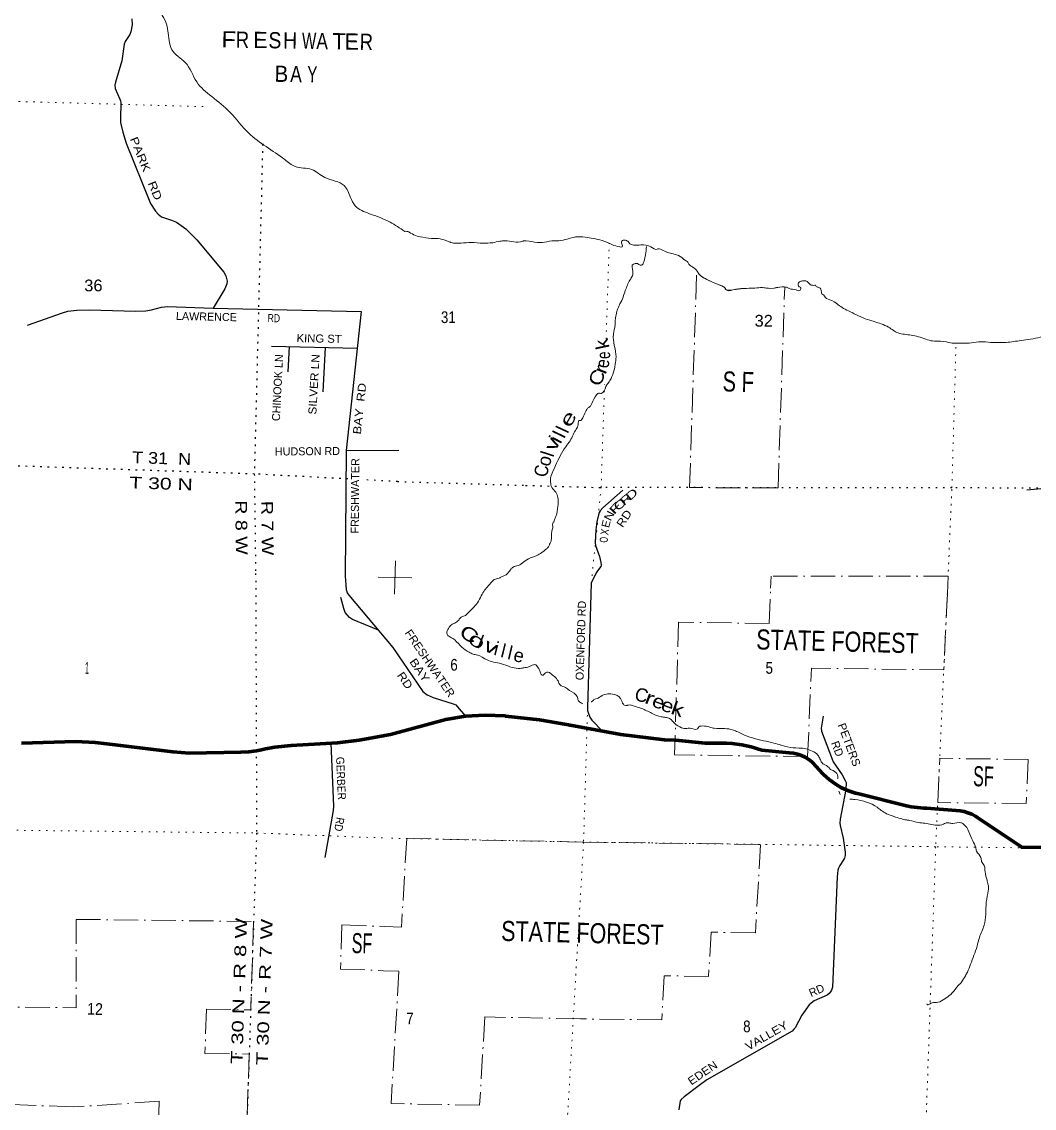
# Model space of a CAD drawing. Header units: feet. Extents: x -739708 to -488887, y 188754 to 379550.
# Drawn here: x -651512 to -636393, y 230921 to 247142 of the extents above; entities that cross this region are included whole.
import ezdxf
from ezdxf.enums import TextEntityAlignment as Align

# ---------------------------------------------------------------- set-up
doc = ezdxf.new("R2010")
doc.units = ezdxf.units.FT
doc.header["$LTSCALE"] = 73
doc.linetypes.add('DOT_DASHED', pattern=[7.7, 5, -1.2, 0.3, -1.2])
doc.linetypes.add('DOTTED', pattern=[1.5, 0.3, -1.2])
for name, color, linetype, lineweight in [('23', 7, 'Continuous', 70), ('29', 7, 'Continuous', 25), ('39', 7, 'Continuous', 13), ('4', 7, 'Continuous', 13), ('44', 7, 'DOT_DASHED', 13), ('6', 7, 'DOTTED', 25), ('7', 7, 'DOTTED', 13)]:
    doc.layers.add(name, color=color, linetype=linetype, lineweight=lineweight)
doc.layers.add('30', color=7, linetype='Continuous')
doc.layers.add('41', color=7, linetype='Continuous')

msp = doc.modelspace()

# ---------------------------------------------------------------- linework, layer by layer
at = {"layer": '23'}
for points in [[(-632392.7, 234750.59), (-636578.51, 234817.74), (-637233.27, 235255.25), (-637272.64, 235281.52), (-637326.06, 235310.37), (-637382.21, 235333.48), (-637440.47, 235350.59), (-637500.19, 235361.53), (-637560.73, 235366.15), (-638000.9, 235401.83), (-638041.95, 235402.29), (-638231.18, 235421.75), (-638300.6, 235433.96), (-639013.93, 235615.41), (-639063.23, 235627.44), (-639168.84, 235661.91), (-639270.28, 235707.24), (-639366.42, 235762.92), (-639456.22, 235828.35), (-639538.68, 235902.8), (-639612.91, 235985.46), (-639639.98, 236015.21), (-639712.33, 236093.26), (-639760.79, 236129.31), (-639814.11, 236161.01), (-639870.46, 236186.97), (-639929.22, 236206.89), (-639989.73, 236220.55), (-640051.34, 236227.82), (-640460.73, 236269.49), (-640621.38, 236315.08), (-640761.66, 236349.14), (-640904.72, 236368.35), (-640989.02, 236372.61), (-641307.07, 236373.07), (-641751.58, 236417.29), (-641913.78, 236421.64), (-642564.3, 236501.29), (-643324.88, 236638.99), (-643348.57, 236643.28), (-643374.88, 236647.92), (-643781.27, 236719.57), (-644285.72, 236777.11), (-644293.87, 236777.93), (-644590.43, 236791.51), (-644886.78, 236774.02), (-645179.68, 236725.65), (-646005.89, 236502.51)], [(-646005.89, 236502.51), (-646473.64, 236416.3), (-646795.22, 236377.56), (-647489.77, 236335.27), (-647729.94, 236312.33), (-647869.53, 236288.35), (-647931.48, 236272.16), (-648004.34, 236255.92), (-648121.76, 236240.08), (-648240.19, 236236.6), (-649006.45, 236224.17), (-649257.38, 236243.91), (-650240.79, 236361.5), (-650415.85, 236383.79), (-650701.62, 236395.8), (-651516.06, 236373.14)]]:
    msp.add_lwpolyline(points, dxfattribs=at)
at = {"layer": '29'}
for p, q in [((-647783.6, 242298.61), (-646502.48, 242270.91)), ((-647520.36, 242292.92), (-647538.93, 241916.74)), ((-646980.5, 242281.25), (-647018.13, 241616.92)), ((-646667.33, 240741.44), (-645883.22, 240748))]:
    msp.add_line(p, q, dxfattribs=at)
for points in [[(-649865.27, 247185.19), (-649861.09, 247094.55), (-649880.52, 246993.02), (-649897.2, 246949.59), (-649966.87, 246848.29), (-649980.29, 246808.19), (-650014.63, 246560.52), (-650113.66, 246239.12), (-650119.06, 246193.75), (-650114.78, 246146.79), (-650045.68, 245987.48), (-650035.95, 245962.62), (-650030.55, 245930.21), (-650037.16, 245698.34), (-650034.87, 245636.43), (-650001.41, 245496.02), (-649950.91, 245328.47), (-649586.63, 244430.44), (-649515.68, 244312.25), (-649476.82, 244269.05), (-649422.44, 244228.36), (-649275.34, 244178.25), (-649200.5, 244148.08), (-649060.4, 244051.69), (-648898.96, 243888.07), (-648492.85, 243403.2), (-648464.36, 243348.82), (-648448.32, 243290.97), (-648442.77, 243266.73), (-648447.09, 243227.85), (-648480.99, 243154.39), (-648653.46, 242863.67)], [(-651424.05, 242611.07), (-650905.34, 242794.2), (-650823.87, 242821.73), (-650690.03, 242834.69), (-650505.81, 242838.86), (-649806.72, 242823.55), (-649659.82, 242828), (-649571.79, 242839.01), (-649425, 242882.22), (-649336.08, 242890.69), (-648653.46, 242863.67)], [(-648653.46, 242863.67), (-646443.62, 242816.99), (-646667.11, 240743.46), (-646681.34, 238866.76)], [(-636502.9, 240153.45), (-635455.16, 240251.71), (-635410.5, 240251.71), (-635358.4, 240240.54), (-635269.37, 240189.09), (-633755.19, 238936.72), (-633724.74, 238903.71), (-633696.34, 238853.33), (-633667.94, 238754.44), (-633658, 238493.81)], [(-642536.76, 240147.45), (-642835.08, 239885.9), (-642875.48, 239838.37), (-642888.5, 239817.89), (-642901.29, 239782.71), (-642924.78, 239674.52), (-642941.5, 239558.59), (-642947.11, 239367.31), (-642943.7, 239323.74), (-642886.29, 239160.07), (-642863.38, 239067.54), (-642859.66, 239030.3), (-642864.85, 239009.11), (-642914.29, 238943.76), (-642935.94, 238916.73), (-643007.66, 238760.78)], [(-646681.34, 238866.76), (-646665.44, 238666.7), (-646650.87, 238615.66), (-646626.4, 238579.26), (-645968.44, 237798.47)], [(-643007.66, 238760.78), (-643065.1, 236904.62), (-643062.29, 236859.68), (-643049.19, 236814.73), (-643028.6, 236762.3), (-643001.47, 236717.35), (-642840.59, 236551.31)], [(-646185.84, 238058.8), (-646574.44, 238220.08), (-646618.96, 238249.93), (-646650.57, 238285.28), (-646680.32, 238324.36), (-646703.97, 238380.45), (-646749.21, 238544.34)], [(-645968.44, 237798.47), (-645521.54, 237144.39), (-645458.73, 237091.88), (-645369.7, 237051.96), (-645069.4, 236961.31), (-645032.04, 236942.07), (-645009.58, 236919.6), (-644885.85, 236774.07)], [(-639545.06, 236774.02), (-639573.82, 236593.76), (-639569.35, 236552.44), (-639412.87, 236133.08), (-639394.16, 236091.88), (-639263.15, 235897.12), (-639214.49, 235814.72), (-639202.34, 235784.77), (-639204.97, 235678.05)], [(-646897.51, 236371.33), (-646856.96, 235433), (-646859.79, 235367.08), (-646987, 234662.51)], [(-639204.97, 235678.05), (-639291.23, 235237.94), (-639295.14, 235179.01), (-639291.23, 235142.43), (-639245.28, 234955.33), (-639217.13, 234744.27), (-639216.37, 234692.99), (-639227.68, 234654.47), (-639239.76, 234629.32), (-639296.97, 234544.31), (-639316.49, 234507.59), (-639325.85, 234473.88), (-639337.78, 234377.27), (-639404.3, 232727.19), (-639418.49, 232685.46), (-639435.34, 232657.37), (-639455.92, 232634.9), (-639485.84, 232609.37), (-639678.63, 232526.28), (-639723.81, 232492), (-639751.62, 232466.35), (-639861.32, 232309.69), (-639964.97, 232123.65), (-639981.81, 232101.18), (-640008.36, 232073.59), (-641282.43, 231344.94), (-641396.67, 231262.21), (-641621.25, 231089.92), (-641666.16, 231052.46), (-641678.39, 231029.83), (-641699.85, 230895.16)]]:
    msp.add_lwpolyline(points, dxfattribs=at)
at = {"layer": '39'}
msp.add_line((-639310.45, 235655.17), (-639293, 235603.18), dxfattribs=at)
for points in [[(-650066.64, 249967.58), (-649977.81, 249711.57), (-649983.6, 249586.61), (-649918.34, 249548.96), (-649771.98, 249598.4), (-649591.99, 249362.71), (-649528.14, 249145.54), (-649475.56, 248954.83), (-649291.83, 249108.4), (-649076.55, 249174.59), (-648846.4, 249133.54), (-648745.19, 248953.94), (-648889.79, 248896.39), (-648923.8, 248836.57), (-648815.7, 248751.63), (-648772.93, 248635.77), (-648733.45, 248544.17), (-648493.49, 248561.43), (-648318.91, 248479.17), (-648218.62, 248402.46), (-648340.55, 248296.03), (-648583.57, 248111.4), (-648793.56, 247887.76), (-649086.48, 247649.68), (-649482.92, 247514.6), (-649488.1, 247409.8), (-649361.55, 247136.88), (-649309.46, 246863.46), (-649269.44, 246723.44), (-649069.94, 246533.75), (-648897.63, 246243.74), (-648674.86, 246025.33), (-648400.36, 245787.69), (-648123.91, 245481.42), (-647584.66, 245083.01), (-647428.79, 244980.96), (-647182.68, 244935.55), (-646985.07, 244816.5), (-646696.98, 244695.59), (-646601.68, 244520.14), (-646533.02, 244395.67), (-646317.31, 244276.25), (-646011.22, 244149.47), (-645793.25, 244013.04)], [(-629521.78, 242774.69), (-629643.52, 242868.89), (-629778.82, 243007.57), (-629834.27, 243084.82), (-629855.62, 243149.55), (-629909.26, 243210.66), (-629936.99, 243249.27), (-629948.39, 243303.81), (-630048.96, 243319.18), (-630065.06, 243321.39), (-630085.21, 243321.65), (-630191.42, 243369.33), (-630233.3, 243404.11), (-630274.39, 243501.3), (-630347.99, 243578.78), (-630351.76, 243598.97), (-630386.31, 243736.38), (-630408.26, 243913.92), (-630450.68, 244065.52), (-630460.03, 244124.05), (-630447.64, 244307.19), (-630448.19, 244424.03), (-630457.35, 244496.65), (-630478.46, 244581.52), (-630583.99, 244842.71), (-630591.7, 244871), (-630615.07, 244935.76), (-630620.3, 245000.28), (-630667.47, 245095.55), (-630780.71, 245225.89), (-630852.51, 245285.22), (-630972.39, 245367.32), (-631000.3, 245391.83), (-631194.8, 245629.97), (-631242.3, 245699.06), (-631341.93, 245788.95), (-631367.98, 245801.37), (-631430.91, 245925.03), (-631466.86, 245951.68), (-631480.98, 245949.84), (-631564.03, 245916.65), (-631655.51, 245853.35), (-631669.2, 245726.63), (-631671.9, 245672.27), (-631705.27, 245582.05), (-631744.17, 245534.2), (-631756.76, 245494.08), (-631847.09, 245362.27), (-631979.97, 245212.89), (-632041.12, 245157.26), (-632089.84, 245129.67), (-632136.36, 245116.16), (-632165.41, 245050.07), (-632206.42, 244994.18), (-632263.62, 244932.46), (-632385.86, 244827.25), (-632521.72, 244760.49), (-632574.74, 244710.8), (-632607.41, 244676.98), (-632762.34, 244535.92), (-632866.02, 244464.72), (-633047.6, 244287.75), (-633134.98, 244230.44), (-633376.2, 244118.67), (-633467.71, 244053.36), (-633514.61, 244009.64), (-633735.18, 243776.76), (-633820.59, 243715.4), (-633960.53, 243644.66), (-634015.42, 243607.08), (-634045.99, 243579.27), (-634078.57, 243553.49), (-634411.49, 243360.3), (-634531.47, 243275.21), (-634718.15, 243172.82), (-634929.5, 243032.49), (-635014.73, 242985.23), (-635199.66, 242862.68), (-635286.85, 242819.46), (-635430.6, 242766.9), (-635540.04, 242717.92), (-635702.62, 242609.19), (-635844.55, 242540.48), (-635967.97, 242501.76), (-635998.24, 242498.11), (-636093.09, 242487.22), (-636305.39, 242431.49), (-636590.15, 242382.72), (-636810.16, 242355.29), (-637122.45, 242361.23), (-637227.2, 242364.58), (-637364.49, 242344.16), (-637568.02, 242344.7), (-637670.71, 242352.04), (-637702.83, 242362.52), (-637884.07, 242372.86), (-637986.6, 242392.28)], [(-645732.2, 244004.84), (-645735.25, 244006.5), (-645762.25, 244013.04), (-645793.25, 244013.04)], [(-645732.2, 244004.84), (-645735.25, 244006.5), (-645762.25, 244013.04), (-645793.25, 244013.04)], [(-637986.6, 242392.28), (-638205.42, 242459.5), (-638404.54, 242490.21), (-638424.62, 242496.51), (-638568.66, 242580.9), (-638676.86, 242630.61), (-638783.22, 242666.2), (-638849.49, 242685.16), (-639112.06, 242799.25), (-639218.22, 242850.95), (-639300.2, 242902.33), (-639414.12, 242978.3), (-639516.23, 243031.95), (-639534.01, 243060.37), (-639566.02, 243078.91), (-639569.7, 243107.15), (-639607.13, 243176.11), (-639647.25, 243190.72), (-639661.16, 243207), (-639671.22, 243207.13), (-639737.59, 243218.04), (-639803.41, 243273.25), (-639841.69, 243273.74), (-639890.2, 243262.26), (-639918.76, 243234.42), (-639911.18, 243196.05), (-639903.27, 243183.87), (-639879.22, 243173.49), (-639881.59, 243145.32), (-639897.88, 243131.43), (-639930.17, 243127.81), (-639950.2, 243138.14), (-640054.72, 243159.59), (-640074.72, 243171.93), (-640145.11, 243182.89), (-640155.19, 243183.02), (-640326.76, 243161.01), (-640455.59, 243172.7), (-640564.5, 243166.01), (-640731.84, 243160.07), (-640895.35, 243137.94), (-640994.08, 243139.19), (-641017.81, 243175.75), (-641033.8, 243186.02), (-641240.28, 243273.22), (-641326.37, 243318.62), (-641392.26, 243367.78), (-641425.89, 243418.57), (-641489.64, 243477.78), (-641541.6, 243512.67), (-641567.28, 243553.29), (-641613.23, 243586.09), (-641633.18, 243602.45), (-641733.17, 243664.15), (-641803.49, 243681.14), (-641975.99, 243745.75), (-642006.12, 243754.19), (-642022.34, 243746.33), (-642118.66, 243779.78), (-642267.41, 243809.85), (-642446.34, 243844.33), (-642462.18, 243866.68), (-642478.22, 243872.93), (-642484.25, 243875.02), (-642512.35, 243883.43), (-642530.51, 243881.64), (-642550.86, 243865.78), (-642547.49, 243813.37), (-642543.83, 243783.11), (-642582.14, 243781.58), (-642692.59, 243813.18), (-642846.96, 243877.57), (-642977.6, 243905.39), (-643100.26, 243927.07), (-643241.32, 243928.85), (-643491.92, 243871.57), (-643631.03, 243867.27), (-643671.46, 243857.71), (-643810.64, 243847.38), (-643979.61, 243871.66), (-644017.92, 243870.12), (-644034.12, 243864.28), (-644296.01, 243871.6), (-644370.67, 243864.48), (-644479.74, 243843.7), (-644622.93, 243835.42), (-644798.11, 243847.69), (-645102.42, 243847.49), (-645120.47, 243853.75), (-645262.98, 243899.86), (-645393.88, 243907.54), (-645562.86, 243931.82), (-645607.09, 243940.43), (-645701.24, 243985.93), (-645709.25, 243990.05), (-645732.2, 244004.84)], [(-642181.4, 243784.86), (-642198.72, 243661.94), (-642220.08, 243565.52), (-642257.08, 243507.58), (-642337.34, 243534.77), (-642363.64, 243527.05), (-642389.98, 243515.3), (-642396.58, 243471.06), (-642385.25, 243410.49), (-642387.84, 243364.19), (-642418.82, 243304.16), (-642491.26, 243151.99), (-642564.22, 242957.52), (-642593.1, 242903.5), (-642643.76, 242720.84), (-642666.21, 242535.81), (-642670.48, 242517.74), (-642672.53, 242352.6), (-642661.14, 242296.06), (-642636.92, 242138.64), (-642650.38, 242028.03), (-642657.06, 241977.76), (-642699.02, 241845.35), (-642727.98, 241785.28), (-642787.52, 241697.41), (-642859.35, 241593.57), (-642909.75, 241592.19), (-642928.14, 241572.28), (-643000.29, 241442.26), (-643020.94, 241402.24), (-643045.35, 241384.42), (-643133.95, 241228.43), (-643178.78, 241188.7), (-643186.82, 241190.82), (-643201.67, 241130.57), (-643232.78, 241060.47), (-643323.62, 240886.37), (-643389.22, 240796.57), (-643469.49, 240662.62), (-643604.18, 240366.21), (-643614.68, 240332.1), (-643615.43, 240271.68), (-643596.34, 240186.85), (-643536.74, 240117.62), (-643507.5, 240038.7), (-643500.03, 239992.27), (-643505.11, 239907.75), (-643535.21, 239757.06), (-643556, 239704.95), (-643568.47, 239674.9), (-643574.59, 239668.92), (-643581.69, 239584.42), (-643598.52, 239528.24), (-643601.66, 239437.64), (-643614.61, 239369.31), (-643629.06, 239341.29), (-643647.69, 239301.25), (-643676.28, 239271.4), (-643822.6, 239172.53), (-643944.12, 239123.7), (-644037.61, 239060.42), (-644047.79, 239052.49), (-644100.52, 239024.95), (-644173.36, 239001.7), (-644201.92, 238973.86), (-644259.2, 238906.1), (-644303.95, 238872.42), (-644346.46, 238856.84), (-644384.99, 238837.19), (-644455.21, 238813.2), (-644468.04, 238802.75)], [(-644467.97, 238802.8), (-644541.68, 238724.08), (-644599.69, 238654.78), (-644649.93, 238573.22), (-644706.75, 238467.6), (-644853.47, 238309.54), (-644900.68, 238272.27), (-644951.55, 238251.23), (-644986.77, 238209.66), (-645046.25, 238164.6), (-645095.21, 238139.47), (-645140.76, 238086.04), (-645164.58, 238013.97), (-645151.21, 237981.41), (-645133.38, 237966.89), (-645109.48, 237954.26), (-645045.92, 237912.5), (-644939.49, 237805.27), (-644832.34, 237730.28), (-644772.52, 237700.71), (-644708.33, 237687.18), (-644562.84, 237613.35), (-644468.78, 237583.02), (-644348.43, 237556.14), (-644093.96, 237487.95), (-644047.52, 237490.95), (-643996.92, 237499.9), (-643956.01, 237508.41), (-643910.34, 237527.64), (-643833.43, 237539.66), (-643819.01, 237525.24), (-643783.89, 237470.95), (-643774.28, 237450.57), (-643753.3, 237397.67), (-643725.32, 237386.97), (-643706.73, 237406.71), (-643631.68, 237427.23), (-643621.78, 237418.94), (-643503.49, 237301.35), (-643472.58, 237242.17), (-643390.84, 237202.03), (-643331.36, 237158.36), (-643216.5, 237067.06), (-643201.62, 237012.28), (-643170.12, 236979.31), (-643134.36, 236960.92)], [(-643008.04, 236988.91), (-643000.5, 236991.67), (-642967.57, 237021.18), (-642904.51, 237045.99), (-642822.82, 237092.56), (-642737.83, 237106.8), (-642643.41, 237092.59), (-642597.61, 237067.38), (-642564.28, 237026.3), (-642527.64, 236952.88), (-642509.82, 236938.37), (-642471.59, 236935.49), (-642457.4, 236939.22), (-642330.96, 236914.21), (-642238.96, 236881.9), (-642087.39, 236809.95), (-641965.39, 236766.91), (-641899.08, 236757.36), (-641836.99, 236739.84), (-641762.02, 236667.59), (-641658.72, 236600.74), (-641620.66, 236589.82), (-641535.86, 236595.98), (-641423.2, 236585.4), (-641400.35, 236615.15), (-641365.82, 236626.47), (-641267.19, 236620.24), (-641237.15, 236611.5), (-641171.02, 236593.89), (-641011.85, 236590.34), (-640897.41, 236569.64), (-640839.44, 236548.18), (-640757.65, 236510.04), (-640433.39, 236408.02), (-640278.98, 236372.31), (-640174.86, 236342.08)], [(-639527.51, 236057), (-639547.55, 236063.51), (-639572.76, 236093.32), (-639599.87, 236154.76), (-639638.6, 236211.12), (-639732.28, 236263.74), (-639827.45, 236293.03), (-639909.13, 236299.09), (-640075.85, 236316.2), (-640201.05, 236350.26)], [(-639527.6, 236053.07), (-639508.29, 236044.53), (-639462.68, 236011.25), (-639454.81, 236003.01), (-639447.02, 235990.73), (-639395.27, 235961.34), (-639330.2, 235897.37), (-639325.17, 235852.9), (-639324.79, 235840.48)], [(-639147.34, 235536.62), (-639070.42, 235530.59), (-638738.43, 235414.27), (-638676.97, 235368.53), (-638597.48, 235318.36), (-638485.56, 235275.53), (-638301.25, 235225.03), (-638253.04, 235217.9), (-638150.78, 235193.43), (-637951.86, 235164.79), (-637750.33, 235162.3), (-637719.69, 235179.77), (-637667.22, 235182.62), (-637606.95, 235173.21), (-637487.76, 235184.66), (-637449.93, 235163.66), (-637310.5, 234912.49), (-637266.36, 234814.71), (-637253.49, 234759.97), (-637191.17, 234663.8), (-637178.4, 234605.02), (-637139.47, 234543.66), (-637127.48, 234450.62), (-637098.04, 234326.94), (-637090.76, 234292.51), (-637077.79, 234241.8), (-637079.45, 234169.23), (-637109.45, 234002.53), (-637115.77, 233813.1), (-637141.55, 233654.37), (-637212.26, 233470.42), (-637247.47, 233340.13), (-637344.34, 233070.05), (-637391.37, 232952.12), (-637420.76, 232900.34), (-637479.37, 232804.85), (-637547.61, 232729.75), (-637551.77, 232723.79), (-637640.79, 232620.92), (-637729, 232554.33), (-637830.92, 232504.17), (-637915.78, 232495.99), (-637958.59, 232474.76), (-637989.04, 232465.36), (-637994.72, 232481.62)]]:
    msp.add_spline(points, degree=3, dxfattribs=at)
at = {"layer": '4'}
for p, q in [((-645931.14, 239095.16), (-645945.24, 238595.36)), ((-645931.14, 239095.16), (-645945.24, 238595.36)), ((-645931.14, 239095.16), (-645945.24, 238595.36)), ((-645931.14, 239095.16), (-645945.24, 238595.36)), ((-645688.29, 238838.21), (-646188.09, 238852.31)), ((-645688.29, 238838.21), (-646188.09, 238852.31)), ((-645688.29, 238838.21), (-646188.09, 238852.31)), ((-645688.29, 238838.21), (-646188.09, 238852.31))]:
    msp.add_line(p, q, dxfattribs=at)
at = {"layer": '44'}
for p, q in [((-641539.75, 240186.42), (-641431.83, 243424.82)), ((-640219.06, 240185.28), (-640119.23, 243180.63)), ((-640219.06, 240185.28), (-641539.75, 240186.42)), ((-640329.29, 238683.9), (-640321.52, 238865.37)), ((-637679.19, 238863.09), (-640321.52, 238865.37)), ((-637679.19, 238863.09), (-637690.1, 238608.46)), ((-640351.77, 238158.87), (-640329.29, 238683.9)), ((-637690.1, 238608.46), (-637742.83, 237464.58)), ((-639776.27, 236171.15), (-639719.78, 237490.52)), ((-637742.83, 237464.58), (-639719.78, 237490.52)), ((-639776.27, 236171.15), (-641763.13, 236197.22)), ((-636483.03, 236128.55), (-637803.66, 236145.28)), ((-636483.03, 236128.55), (-636513.44, 235468.88)), ((-645763.73, 234948.44), (-645841.2, 233625.15)), ((-640479.85, 234860.27), (-640557.08, 233541.17)), ((-650699.18, 233741.02), (-650700.73, 232420.95)), ((-650699.18, 233741.02), (-648049.03, 233710.4)), ((-648049.03, 233710.4), (-648093.21, 232390.82)), ((-646729.99, 233659.59), (-646088.74, 233634.74)), ((-646088.74, 233634.74), (-645841.2, 233625.15)), ((-641217.71, 233549.84), (-641256.32, 232890.29)), ((-640557.08, 233541.17), (-641217.71, 233549.84)), ((-641916.93, 232898.96), (-641955.55, 232239.4)), ((-641256.32, 232890.29), (-641916.93, 232898.96)), ((-648753.32, 232398.45), (-648775.41, 231738.66)), ((-648753.32, 232398.45), (-648093.21, 232390.82)), ((-648775.41, 231738.66), (-648115.29, 231731.03)), ((-648115.29, 231731.03), (-648180.35, 229787.64))]:
    msp.add_line(p, q, dxfattribs=at)
for points in [[(-641431.83, 243424.82), (-641421.03, 243412.64), (-641394.1, 243369.67), (-641371.69, 243349.46), (-641321.55, 243315.88), (-641198.01, 243254.21), (-641029.48, 243183.76), (-641015.71, 243173.89), (-641006.65, 243154.93), (-640999.78, 243142.52), (-640989.6, 243137.98), (-640953.11, 243133.55), (-640927.68, 243134.49), (-640855.84, 243143.55), (-640775.05, 243156.09), (-640712.71, 243160.95), (-640604.45, 243164.46), (-640504.51, 243169.74), (-640445.33, 243172.87), (-640374.82, 243164.76), (-640328.56, 243160.98), (-640274.2, 243166.04), (-640193.63, 243179.37), (-640147.4, 243182.99), (-640119.23, 243180.63)], [(-640351.77, 238158.87), (-641704.41, 238176.62), (-641763.13, 236197.22)], [(-636513.44, 235468.88), (-637834.07, 235485.62), (-637803.66, 236145.28)], [(-645763.73, 234948.44), (-643122.34, 234894.94), (-640479.85, 234860.27)], [(-654659.12, 233791.16), (-653355.06, 233771.71), (-652019.16, 233756.27), (-652020.71, 232436.2), (-650700.73, 232420.95)], [(-646729.99, 233659.59), (-646752.07, 232999.95), (-646107.81, 232974.98)], [(-646107.81, 232974.98), (-645879.79, 232966.14), (-645995.35, 230992.32)], [(-644597.45, 232284.27), (-644674.65, 230965.57), (-645995.35, 230992.32)], [(-641955.55, 232239.4), (-643166.39, 232255.29), (-644597.45, 232284.27)], [(-649459.65, 231025.54), (-650736.68, 230940.68), (-653342.35, 231044.09)], [(-649459.65, 231025.54), (-649499, 229850.09), (-649589.6, 228371.08)]]:
    msp.add_lwpolyline(points, dxfattribs=at)
at = {"layer": '6'}
msp.add_line((-645900.81, 240277.65), (-646408.49, 240304.31), dxfattribs=at)
for points in [[(-647913.76, 245317.06), (-648038.55, 240389.91), (-648018.81, 238905.48)], [(-646640.02, 240316.47), (-648038.55, 240389.91), (-653260.63, 240565.84), (-655587.34, 240483.06), (-658724.87, 240452.22), (-664042.01, 240478.8), (-668023.8, 240580.61)], [(-645900.81, 240277.65), (-643987.54, 240220.96), (-642860.45, 240187.56)], [(-627432.87, 240172.42), (-632178.12, 240163.55), (-637623.37, 240183.04), (-642860.45, 240187.56)], [(-648018.81, 238905.48), (-648004.86, 235029.97), (-648180.35, 229787.64), (-648499.96, 224569.88), (-648962.32, 219356.46), (-649061.59, 216654.97)]]:
    msp.add_lwpolyline(points, dxfattribs=at)
at = {"layer": '7'}
msp.add_line((-642786.6, 242403.32), (-642738.95, 243832.96), dxfattribs=at)
for points in [[(-676490.25, 246286.74), (-674615.03, 246213.56), (-669345.18, 246087.08), (-664083.49, 245956.74), (-658733.8, 246074.74), (-653420.02, 246003.84), (-648804.17, 245874.67)], [(-637690.1, 238608.46), (-637622.67, 240182.36), (-637561.16, 242344.52)], [(-643007.66, 238760.78), (-642860.45, 240187.56), (-642809.23, 241724.46)], [(-643007.66, 238760.78), (-643122.34, 234894.94), (-643435.04, 229553.9)], [(-637690.1, 238608.46), (-637864.48, 234825.95), (-638053.06, 229457.94), (-638156.58, 224204.7)], [(-676810.91, 235693.82), (-674801.68, 235652.77), (-669471.97, 235427.87), (-664130.07, 235533.35), (-661602.85, 235194.95), (-658744.35, 235232.12), (-657436.67, 235152.72), (-653337.59, 235091.6), (-648004.86, 235029.97), (-646050.61, 234954.25)], [(-628494.11, 234827.18), (-632457.44, 234757.43), (-637864.48, 234825.95), (-643122.34, 234894.94), (-646050.61, 234954.25)]]:
    msp.add_lwpolyline(points, dxfattribs=at)

# ---------------------------------------------------------------- texts
at = {"layer": '30'}
for s, rotation, width, p in [('PARK   RD', 292.08, 1.25, (-649898.65, 245394.09)), ('RD', 358.79, 0.8, (-647840.77, 242659.05)), ('KING ST', 358.761, 1.05, (-647408.99, 242360.53)), ('SILVER LN', 86.758, 1.1, (-647113.79, 241274.45)), ('BAY  RD', 83.848, 1.2, (-646448.96, 240976.77)), ('RD', 56.636, 1.15, (-642540.1, 239581.95)), ('FRESHWATER', 304.343, 1.05, (-645798.73, 238017.7)), ('BAY', 304.343, 1.2, (-645728.26, 237586.46)), ('RD', 304.343, 1.15, (-645913.63, 237384.25)), ('PETERS', 290.463, 1.05, (-639329.79, 236644.05)), ('GERBER', 272.475, 0.95, (-646817.92, 236164.89)), ('RD', 259.766, 0.9, (-646810, 235273.07)), ('VALLEY', 29.766, 1.15, (-640663.73, 231779.42)), ('EDEN', 34.494, 1.1, (-641513.73, 231259.8))]:
    msp.add_text(s, height=120, rotation=rotation, dxfattribs=dict(at, width=width)).set_placement(p)
for s, rotation, p in [('LAWRENCE', 358.745, (-649209.95, 242690.46)), ('CHINOOK LN', 87.174, (-647657.22, 241177.61)), ('HUDSON RD', 0.479, (-647730.8, 240665.9)), ('FRESHWATER', 89.566, (-646479.48, 239502.2)), ('OXENFORD RD', 88.228, (-643122.59, 237309.98)), ('RD', 290.463, (-639428.8, 236376)), ('RD', 23.315, (-639725.21, 232579.83))]:
    msp.add_text(s, height=120, rotation=rotation, dxfattribs=at).set_placement(p)
for s, rotation, width, p in [('R', 41.242, 1.55, (-642452.65, 239968.25)), ('D', 41.242, 1.55, (-642364.79, 240041.8)), ('F', 47.242, 1.85, (-642605.6, 239839.71)), ('O', 41.242, 1.5, (-642540.09, 239891.61)), ('N', 62.554, 1.2, (-642686.48, 239739.61)), ('O', 88.32, 0.65, (-642760.69, 239406.89)), ('X', 81.793, 0.85, (-642747.62, 239517.6))]:
    msp.add_text(s, height=120, rotation=rotation, dxfattribs=dict(at, width=width)).set_placement(p, align=Align.CENTER)
msp.add_text('E', height=120, rotation=75.75, dxfattribs=at).set_placement((-642729.33, 239630.7), align=Align.CENTER)
at = {"layer": '41'}
for s, height, rotation, width, p in [('F', 242, 359, 1.1, (-648422.21, 246757.66)), ('R', 242, 359, 0.85, (-648217.54, 246753.57)), ('S', 242, 359, 0.9, (-647733.26, 246745.42)), ('H', 242, 359, 0.9, (-647506.14, 246741.37)), ('W', 242, 359, 0.7, (-647222.36, 246737.18)), ('A', 242, 359, 0.8, (-647027.6, 246733.33)), ('R', 242, 359, 0.85, (-646367.78, 246721.51)), ('B', 242, 359, 0.95, (-647635.89, 246244.18)), ('A', 242, 359, 0.8, (-647417.73, 246240.38)), ('Y', 242, 359, 0.7, (-647174.73, 246237.05)), ('k', 200, 102.203, 1.15, (-642748.73, 242349.72)), ('e', 200, 91.361, 0.75, (-642726.44, 242165.26)), ('r', 200, 69.014, 1.35, (-642774.72, 241919.12)), ('e', 200, 82.679, 0.9, (-642742.19, 242028.14)), ('C', 200, 65.044, 1.2, (-642834.55, 241785.83))]:
    msp.add_text(s, height=height, rotation=rotation, dxfattribs=dict(at, width=width)).set_placement(p, align=Align.CENTER)
for s, p in [('E', (-647949.71, 246749.42)), ('T', (-646776.78, 246729.63)), ('E', (-646585.58, 246725.6))]:
    msp.add_text(s, height=242, rotation=359, dxfattribs=at).set_placement(p, align=Align.CENTER)
for s, rotation, width, p in [('e', 59.968, 1.5, (-643326.15, 241068.59)), ('l', 64.957, 1.05, (-643359.05, 240983.79)), ('v', 67.031, 1.35, (-643536.1, 240716.52)), ('i', 62.008, 1.25, (-643469.43, 240826.63)), ('l', 64.146, 1.1, (-643410.99, 240909.37)), ('C', 80.937, 0.9, (-643665.76, 240335.04)), ('C', 327.618, 1.4, (-644998.17, 237985.73)), ('o', 325.503, 1.6, (-644868.55, 237889.85)), ('v', 334.934, 1.4, (-644630.05, 237764.34)), ('r', 338.652, 1.4, (-642225.88, 236976.66)), ('e', 339.093, 1.2, (-642119.02, 236930.09)), ('e', 339.213, 1.2, (-641985.04, 236872.24)), ('k', 340.862, 1.35, (-641834.86, 236815.86))]:
    msp.add_text(s, height=201.5, rotation=rotation, dxfattribs=dict(at, width=width)).set_placement(p)
for s, rotation, p in [('l', 72.06, (-643574.97, 240631.52)), ('o', 77.873, (-643626.03, 240492.65)), ('l', 338.281, (-644724.5, 237802.22)), ('i', 346.297, (-644474.89, 237692.88)), ('l', 346.203, (-644371.91, 237660.76)), ('l', 346.796, (-644269.07, 237630.69)), ('e', 347.158, (-644182.19, 237601.37)), ('C', 345.367, (-642375.2, 237017.69))]:
    msp.add_text(s, height=201.5, rotation=rotation, dxfattribs=at).set_placement(p)
at = {"layer": '44'}
for s, width, p in [('S F', 0.75, (-640815.86, 241617.99)), ('STATE FOREST', 0.8, (-639335.07, 237742.21)), ('SF', 0.6, (-637155.4, 235725.88)), ('STATE FOREST', 0.8, (-643143.61, 233390.19)), ('SF', 0.6, (-646434.49, 233234.19))]:
    msp.add_text(s, height=300, rotation=358.583, dxfattribs=dict(at, width=width)).set_placement(p, align=Align.CENTER)
at = {"layer": '6'}
for s, rotation, width, p in [('T 31  N', 358.07, 1.15, (-649425.83, 240538.37)), ('T 30 N', 358.07, 1.35, (-649433.72, 240160.96)), ('R 8 W', 270.762, 1.25, (-648318.44, 239589.94)), ('R 7 W', 270.762, 1.25, (-647930.12, 239581.69))]:
    msp.add_text(s, height=175, rotation=rotation, dxfattribs=dict(at, width=width)).set_placement(p, align=Align.CENTER)
at = {"layer": '6', "width": 1.4}
for s, p in [('T 30 N - R 8 W', (-648217.3, 231576.89)), ('T 30 N - R 7 W', (-647837.56, 231561.51))]:
    msp.add_text(s, height=175, rotation=88.083, dxfattribs=at).set_placement(p)
at = {"layer": '7'}
for s, width, p in [('36', 1.05, (-650578.49, 243117.63)), ('31', 0.85, (-645252.08, 242643.81)), ('32', 1.05, (-640569.17, 242590.88)), ('6', 0.85, (-645112.08, 237454.42)), ('5', 0.85, (-640405.45, 237407.81)), ('7', 0.85, (-645770.64, 232173.45)), ('8', 0.85, (-640739.42, 232055.99))]:
    msp.add_text(s, height=175, dxfattribs=dict(at, width=width)).set_placement(p)
for s, width, p in [('1', 0.45, (-650570.09, 237407.87)), ('12', 0.9, (-650536.67, 232320))]:
    msp.add_text(s, height=175, rotation=358.255, dxfattribs=dict(at, width=width)).set_placement(p)

doc.saveas('drawing.dxf')
